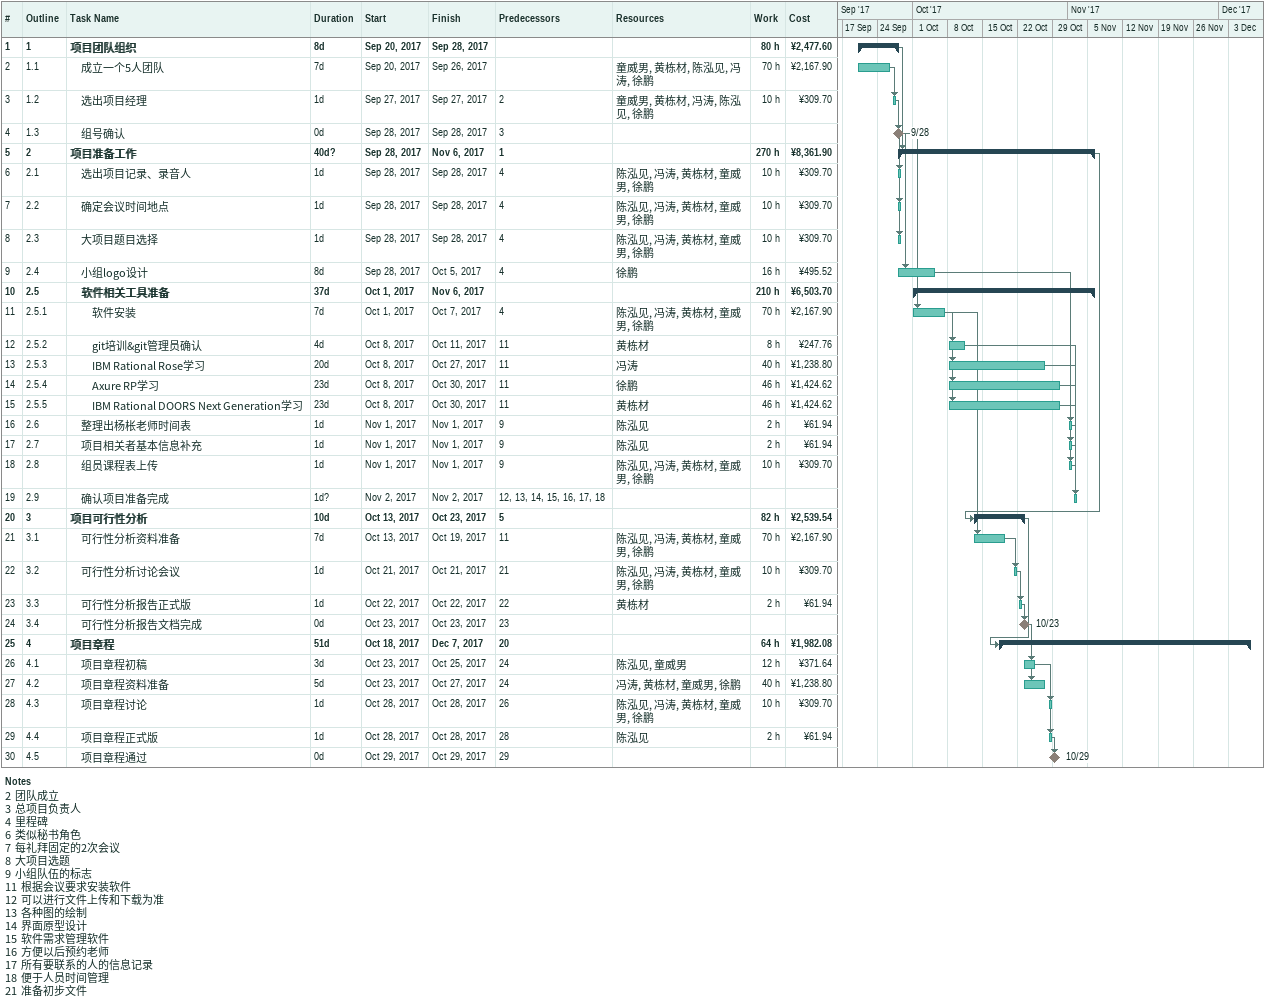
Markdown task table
| ID | WBS | Task | Duration | Start | Finish | Predecessors | Resources | Work (h) | Cost (¥) |
|---|---|---|---|---|---|---|---|---|---|
| 1 | 1 | **项目团队组织** | 8d | 2017-09-20 | 2017-09-28 |  |  | 80 | 2477.60 |
| 2 | 1.1 | 成立一个5人团队 | 7d | 2017-09-20 | 2017-09-26 |  | 童威男, 黄栋材, 陈泓见, 冯涛, 徐鹏 | 70 | 2167.90 |
| 3 | 1.2 | 选出项目经理 | 1d | 2017-09-27 | 2017-09-27 | 2 | 童威男, 黄栋材, 冯涛, 陈泓见, 徐鹏 | 10 | 309.70 |
| 4 | 1.3 | 组号确认 | 0d | 2017-09-28 | 2017-09-28 | 3 |  |  |  |
| 5 | 2 | **项目准备工作** | 40d? | 2017-09-28 | 2017-11-06 | 1 |  | 270 | 8361.90 |
| 6 | 2.1 | 选出项目记录、录音人 | 1d | 2017-09-28 | 2017-09-28 | 4 | 陈泓见, 冯涛, 黄栋材, 童威男, 徐鹏 | 10 | 309.70 |
| 7 | 2.2 | 确定会议时间地点 | 1d | 2017-09-28 | 2017-09-28 | 4 | 陈泓见, 冯涛, 黄栋材, 童威男, 徐鹏 | 10 | 309.70 |
| 8 | 2.3 | 大项目题目选择 | 1d | 2017-09-28 | 2017-09-28 | 4 | 陈泓见, 冯涛, 黄栋材, 童威男, 徐鹏 | 10 | 309.70 |
| 9 | 2.4 | 小组logo设计 | 8d | 2017-09-28 | 2017-10-05 | 4 | 徐鹏 | 16 | 495.52 |
| 10 | 2.5 | **软件相关工具准备** | 37d | 2017-10-01 | 2017-11-06 |  |  | 210 | 6503.70 |
| 11 | 2.5.1 | 软件安装 | 7d | 2017-10-01 | 2017-10-07 | 4 | 陈泓见, 冯涛, 黄栋材, 童威男, 徐鹏 | 70 | 2167.90 |
| 12 | 2.5.2 | git培训&git管理员确认 | 4d | 2017-10-08 | 2017-10-11 | 11 | 黄栋材 | 8 | 247.76 |
| 13 | 2.5.3 | IBM Rational Rose学习 | 20d | 2017-10-08 | 2017-10-27 | 11 | 冯涛 | 40 | 1238.80 |
| 14 | 2.5.4 | Axure RP学习 | 23d | 2017-10-08 | 2017-10-30 | 11 | 徐鹏 | 46 | 1424.62 |
| 15 | 2.5.5 | IBM Rational DOORS Next Generation学习 | 23d | 2017-10-08 | 2017-10-30 | 11 | 黄栋材 | 46 | 1424.62 |
| 16 | 2.6 | 整理出杨枨老师时间表 | 1d | 2017-11-01 | 2017-11-01 | 9 | 陈泓见 | 2 | 61.94 |
| 17 | 2.7 | 项目相关者基本信息补充 | 1d | 2017-11-01 | 2017-11-01 | 9 | 陈泓见 | 2 | 61.94 |
| 18 | 2.8 | 组员课程表上传 | 1d | 2017-11-01 | 2017-11-01 | 9 | 陈泓见, 冯涛, 黄栋材, 童威男, 徐鹏 | 10 | 309.70 |
| 19 | 2.9 | 确认项目准备完成 | 1d? | 2017-11-02 | 2017-11-02 | 12, 13, 14, 15, 16, 17, 18 |  |  |  |
| 20 | 3 | **项目可行性分析** | 10d | 2017-10-13 | 2017-10-23 | 5 |  | 82 | 2539.54 |
| 21 | 3.1 | 可行性分析资料准备 | 7d | 2017-10-13 | 2017-10-19 | 11 | 陈泓见, 冯涛, 黄栋材, 童威男, 徐鹏 | 70 | 2167.90 |
| 22 | 3.2 | 可行性分析讨论会议 | 1d | 2017-10-21 | 2017-10-21 | 21 | 陈泓见, 冯涛, 黄栋材, 童威男, 徐鹏 | 10 | 309.70 |
| 23 | 3.3 | 可行性分析报告正式版 | 1d | 2017-10-22 | 2017-10-22 | 22 | 黄栋材 | 2 | 61.94 |
| 24 | 3.4 | 可行性分析报告文档完成 | 0d | 2017-10-23 | 2017-10-23 | 23 |  |  |  |
| 25 | 4 | **项目章程** | 51d | 2017-10-18 | 2017-12-07 | 20 |  | 64 | 1982.08 |
| 26 | 4.1 | 项目章程初稿 | 3d | 2017-10-23 | 2017-10-25 | 24 | 陈泓见, 童威男 | 12 | 371.64 |
| 27 | 4.2 | 项目章程资料准备 | 5d | 2017-10-23 | 2017-10-27 | 24 | 冯涛, 黄栋材, 童威男, 徐鹏 | 40 | 1238.80 |
| 28 | 4.3 | 项目章程讨论 | 1d | 2017-10-28 | 2017-10-28 | 26 | 陈泓见, 冯涛, 黄栋材, 童威男, 徐鹏 | 10 | 309.70 |
| 29 | 4.4 | 项目章程正式版 | 1d | 2017-10-28 | 2017-10-28 | 28 | 陈泓见 | 2 | 61.94 |
| 30 | 4.5 | 项目章程通过 | 0d | 2017-10-29 | 2017-10-29 | 29 |  |  |  |

Notes
- 2: 团队成立
- 3: 总项目负责人
- 4: 里程碑
- 6: 类似秘书角色
- 7: 每礼拜固定的2次会议
- 8: 大项目选题
- 9: 小组队伍的标志
- 11: 根据会议要求安装软件
- 12: 可以进行文件上传和下载为准
- 13: 各种图的绘制
- 14: 界面原型设计
- 15: 软件需求管理软件
- 16: 方便以后预约老师
- 17: 所有要联系的人的信息记录
- 18: 便于人员时间管理
- 21: 准备初步文件
